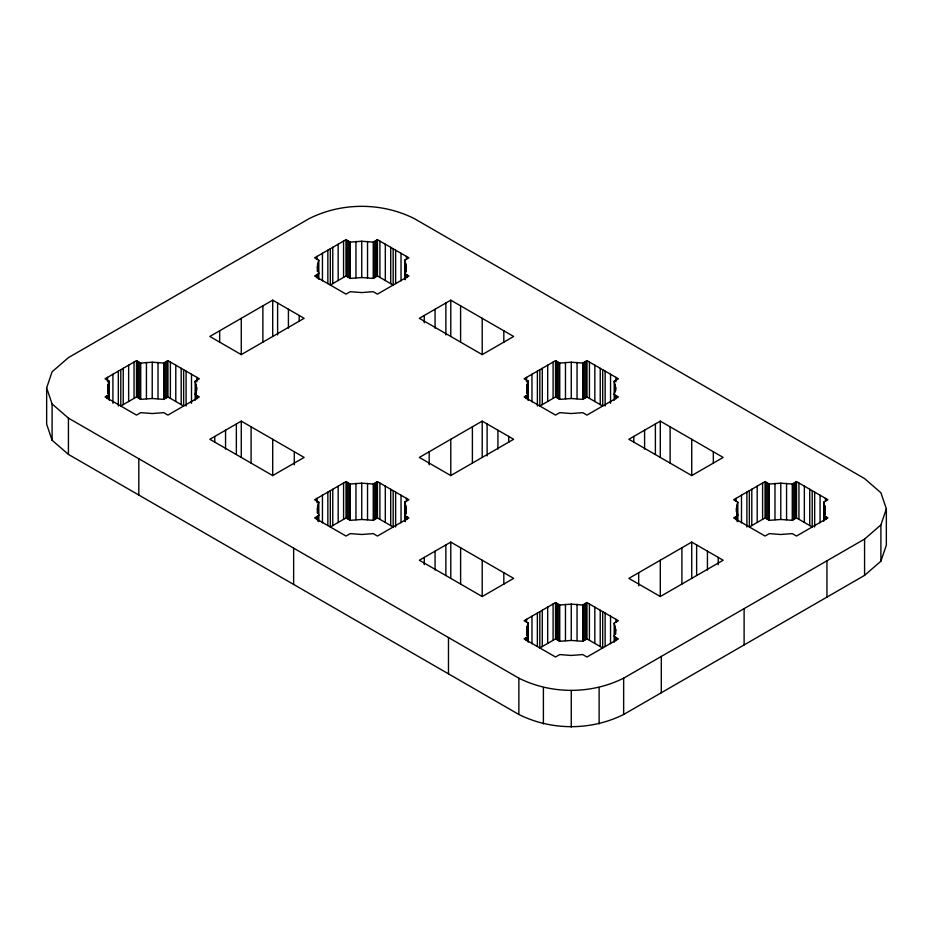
<?xml version="1.0" encoding="UTF-8"?>
<svg xmlns="http://www.w3.org/2000/svg" width="933" height="933" viewBox="0 0 933 933"><rect width="100%" height="100%" fill="white"/><g stroke="black" fill="none" stroke-linecap="round" stroke-linejoin="round"><path stroke-width="1.4" d="M107.785 393.668L108.158 384.524L109.289 381.224L105.079 378.798L136.51 360.651L140.72 363.077L152.219 362.214L163.73 363.077L167.94 360.651L199.359 378.798L195.16 381.224L195.16 400.315M195.16 381.224L196.665 387.871L195.16 394.507L199.359 396.933L167.94 415.08L163.73 412.654L152.231 413.529L140.72 412.654L136.51 415.092L105.079 396.945L109.301 394.507L107.785 387.86M317.302 271.258L317.675 263.561L318.806 260.26L314.596 257.835L346.015 239.688L350.237 242.125L361.736 241.25L373.247 242.125L377.457 239.688L408.887 257.835L404.677 260.26L404.677 279.364M317.302 513.185L317.675 505.488L318.806 502.187L314.608 499.761L346.038 481.615L350.237 484.04L361.736 483.177L373.247 484.04L377.445 481.615L408.876 499.761L404.677 502.187L404.677 521.279M404.677 260.26L406.182 266.908L404.677 273.556L408.876 275.981L377.445 294.128L373.247 291.691L361.736 292.565L350.237 291.691L346.038 294.128L314.608 275.981L318.806 273.556L317.302 266.908M404.677 502.187L406.182 508.835L404.677 515.471L408.887 517.908L377.457 536.055L373.247 533.618L361.736 534.481L350.237 533.618L346.015 536.055L314.596 517.908L318.806 515.471L317.302 508.835M526.818 393.679L527.192 384.524L528.323 381.224L524.113 378.798L555.543 360.651L559.753 363.077L571.264 362.214L582.763 363.077L586.974 360.651L618.404 378.798L614.194 381.224L614.182 400.315M526.818 635.606L527.192 626.451L528.323 623.151L524.113 620.725L555.543 602.578L559.742 605.004L571.253 604.141L582.752 605.004L586.962 602.578L618.381 620.725L614.182 623.151L614.194 642.242M614.194 381.224L615.698 387.86L614.182 394.507L618.404 396.945L586.974 415.092L582.752 412.654L571.253 413.529L559.742 412.654L555.543 415.08L524.113 396.933L528.323 394.507L526.818 387.871M614.182 623.151L615.698 629.798L614.194 636.434L618.404 638.872L586.974 657.007L582.763 654.581L571.264 655.444L559.742 654.581L555.532 657.007L524.101 638.872L528.323 636.434L526.818 629.798M736.335 511.739L736.708 505.488L737.828 502.187L733.63 499.761L765.06 481.615L769.259 484.04L780.781 483.177L792.269 484.04L796.49 481.603L827.909 499.75L823.699 502.187L823.699 521.279M823.699 502.187L825.215 508.835L823.699 515.471L827.909 517.908L796.479 536.055L792.269 533.618L780.769 534.492L769.259 533.618L765.06 536.043L733.63 517.897L737.828 515.471L736.335 508.835M46.65 387.871L52.096 371.789L68.424 357.619L309.348 218.52C341.921 202.274 381.562 202.274 414.135 218.52L864.576 478.582L880.904 492.752L886.35 508.835L886.35 545.129L880.904 561.211L864.576 575.369L623.652 714.48C591.079 730.726 551.438 730.726 518.865 714.48L68.424 454.406L52.096 440.248L46.65 424.165L46.65 387.871L52.096 403.954L52.096 440.248M880.904 561.211L880.904 524.917L886.35 508.835M52.096 403.954L68.424 418.112L518.865 678.174C551.438 694.42 591.079 694.42 623.652 678.174L864.576 539.076L880.904 524.917M241.274 318.316L241.274 354.61L304.135 318.316L272.704 300.169L209.843 336.463L241.274 354.61M183.638 369.725L183.638 406.018L167.94 396.957L163.73 399.382L152.219 398.508L140.72 399.382L136.51 396.945L120.789 406.018L120.789 369.725M393.166 248.761L393.166 285.055L377.457 275.981L373.247 278.419L361.736 277.544L350.237 278.419L346.015 275.981L330.317 285.055L330.317 248.761M241.274 421.133L209.843 439.28L272.693 475.573L304.123 457.427L241.274 421.133L241.274 457.427M482.209 354.61L513.64 336.463L450.779 300.169L419.349 318.316L482.209 354.61L482.209 318.316M482.209 421.133L419.36 457.427L450.779 475.562L513.64 439.28L482.209 421.133L482.209 457.427M393.166 490.688L393.166 526.993L377.445 517.92L373.247 520.346L361.736 519.471L350.237 520.346L346.038 517.92L330.317 526.993L330.317 490.688M602.695 369.725L602.695 406.018L586.974 396.945L582.763 399.382L571.264 398.508L559.753 399.382L555.543 396.957L539.834 406.03L539.834 369.725M450.779 542.096L419.36 560.243L482.209 596.537L513.64 578.378L450.779 542.096L450.779 578.39M660.296 421.133L628.865 439.28L691.726 475.573L723.157 457.427L660.296 421.133L660.296 457.427M691.726 542.096L628.865 578.378L660.296 596.525L723.157 560.232L691.726 542.096L691.726 578.39M602.683 611.651L602.683 647.957L586.962 638.872L582.752 641.298L571.253 640.435L559.742 641.298L555.543 638.872L539.822 647.957L539.822 611.651M812.211 490.688L812.211 526.982L796.49 517.908L792.269 520.334L780.781 519.471L769.259 520.346L765.06 517.92L749.351 526.982L749.351 490.688M864.576 539.076L864.576 575.369M826.941 560.815L826.941 597.108M825.81 516.695L825.81 519.599M825.46 498.339L825.46 501.243M825.215 508.835L825.215 514.643M824.842 505.488L824.842 515.074M824.364 515.856L824.364 520.206M820.06 495.213L820.06 522.807M814.661 492.099L814.661 526.947M809.751 489.265L809.751 525.571M804.351 486.151L804.351 522.445M798.94 483.026L798.94 519.319M796.49 481.603L796.49 517.908M795.826 481.988L795.826 518.281M794.38 482.827L794.38 519.121M792.933 483.656L792.933 519.961M792.269 484.04L792.269 520.334M786.566 483.387L786.566 519.693M780.781 483.177L780.781 519.471M774.985 483.387L774.985 519.693M769.259 484.04L769.259 520.346M768.605 483.667L768.605 519.961M767.159 482.827L767.159 519.133M765.713 481.999L765.713 518.293M765.06 481.615L765.06 517.92M762.599 483.037L762.599 519.331M757.199 486.151L757.199 522.445M751.8 489.265L751.8 525.571M746.89 492.099L746.89 526.947M744.114 608.631L744.114 644.925M741.49 495.225L741.49 522.807M737.828 502.187L737.828 521.279M737.175 506.164L737.175 511.972M737.175 515.856L737.175 521.664M736.708 505.488L736.708 515.657M736.09 498.339L736.09 501.243M735.729 516.684L735.729 519.588M718.235 557.398L718.235 564.663M713.325 451.747L713.325 463.363M707.436 551.158L707.436 570.04M696.636 544.93L696.636 575.416M691.726 439.28L691.726 475.573M681.906 547.764L681.906 584.058M670.116 426.801L670.116 463.106M661.299 656.447L661.299 692.741M660.296 560.232L660.296 596.537M655.386 423.967L655.386 454.464M644.586 430.206L644.586 449.076M638.685 572.71L638.685 585.784M633.775 436.446L633.775 442.254M623.652 678.174L623.652 714.48M616.293 395.732L616.293 398.636M616.293 637.647L616.293 640.551M615.943 377.375L615.943 381.737M615.932 619.302L615.932 622.206M615.698 387.86L615.698 390.764M615.698 629.798L615.698 634.148M615.313 384.524L615.313 391.778M615.325 626.451L615.325 633.705M614.847 394.892L614.847 399.242M614.847 636.819L614.847 641.169M610.544 374.261L610.544 403.301M610.532 616.188L610.532 643.77M605.144 371.136L605.144 405.983M605.132 613.074L605.132 646.464M600.234 368.302L600.234 404.607M600.222 610.24L600.222 646.534M599.114 687.609L599.114 723.903M594.834 365.188L594.834 401.482M594.822 607.115L594.822 643.408M589.434 362.062L589.434 398.368M589.411 604.001L589.411 640.295M586.974 360.651L586.974 396.945M586.962 602.578L586.962 638.872M586.321 361.024L586.321 397.33M586.297 602.951L586.297 639.257M584.863 361.864L584.863 398.158M584.863 603.791L584.863 640.085M583.417 362.704L583.417 398.997M583.417 604.619L583.417 640.924M582.763 363.077L582.763 399.382M582.752 605.004L582.752 641.298M577.049 362.424L577.049 398.729M577.049 604.351L577.049 640.656M571.264 362.214L571.264 398.508M571.253 604.141L571.253 640.435M571.264 690.747L571.264 727.052M565.468 362.424L565.468 398.729M565.468 604.351L565.468 640.656M559.753 363.077L559.753 399.382M559.742 605.004L559.742 641.298M559.089 362.704L559.089 398.997M559.089 604.619L559.089 640.924M557.642 361.864L557.642 398.169M557.642 603.791L557.642 640.085M556.208 361.036L556.208 397.33M556.196 602.951L556.196 639.257M555.543 360.651L555.543 396.957M555.543 602.578L555.543 638.872M553.094 362.074L553.094 398.368M553.094 604.001L553.094 640.295M547.694 365.188L547.694 401.493M547.683 607.115L547.683 643.408M543.403 687.609L543.403 723.903M542.295 368.313L542.295 404.607M542.283 610.24L542.283 646.534M537.385 371.147L537.385 405.995M537.373 613.074L537.373 646.464M531.973 374.261L531.973 401.855M531.973 616.188L531.973 643.77M528.323 381.224L528.323 400.315M528.323 623.151L528.323 642.021M527.658 380.851L527.658 399.721M527.658 622.766L527.658 641.647M527.192 384.524L527.192 393.236M527.192 626.451L527.192 635.163M526.574 377.387L526.574 381.737M526.574 619.302L526.574 622.206M526.224 395.72L526.224 398.624M526.212 637.647L526.212 640.551M518.865 678.174L518.865 714.48M508.73 436.446L508.73 442.254M503.82 330.795L503.82 342.411M503.82 572.71L503.82 584.326M497.93 430.206L497.93 449.076M487.119 423.967L487.119 455.91M482.209 560.243L482.209 596.537M472.39 426.801L472.39 463.106M460.599 305.837L460.599 342.143M460.61 547.764L460.61 584.058M450.779 300.169L450.779 336.475M450.779 439.28L450.779 475.573M448.481 637.542L448.481 673.836M445.869 303.003L445.869 334.947M445.869 544.93L445.869 575.416M435.07 309.243L435.07 328.124M435.07 551.17L435.07 570.04M429.18 451.747L429.18 464.821M424.258 315.482L424.258 322.736M424.27 557.398L424.27 564.663M406.776 274.769L406.776 277.672M406.776 516.684L406.776 519.588M406.438 256.412L406.438 259.316M406.426 498.35L406.426 501.254M406.182 266.908L406.182 271.258M406.182 508.835L406.182 513.185M405.808 263.561L405.808 272.273M405.797 505.488L405.797 514.2M405.33 259.887L405.33 279.737M405.33 501.814L405.33 521.664M401.027 253.298L401.027 280.88M401.027 495.225L401.027 522.818M395.627 250.172L395.627 283.574M395.627 492.111L395.627 526.958M390.717 247.338L390.717 283.632M390.717 489.277L390.717 525.571M385.317 244.224L385.317 280.518M385.306 486.151L385.306 522.457M379.918 241.099L379.918 277.404M379.906 483.037L379.906 519.331M377.457 239.688L377.457 275.981M377.445 481.615L377.445 517.92M376.804 240.073L376.804 276.366M376.792 481.999L376.792 518.293M375.358 240.901L375.358 277.206M375.346 482.827L375.346 519.133M373.911 241.74L373.911 278.034M373.9 483.667L373.9 519.961M373.247 242.125L373.247 278.419M373.247 484.04L373.247 520.346M367.532 241.46L367.532 277.766M367.532 483.387L367.532 519.693M361.736 241.25L361.736 277.544M361.736 483.177L361.736 519.471M355.951 241.46L355.951 277.766M355.951 483.387L355.951 519.693M350.237 242.125L350.237 278.419M350.237 484.04L350.237 520.346M349.572 241.74L349.572 278.034M349.583 483.667L349.583 519.961M348.126 240.901L348.126 277.206M348.137 482.827L348.137 519.133M346.679 240.073L346.679 276.366M346.691 481.999L346.691 518.293M346.015 239.688L346.015 275.981M346.038 481.615L346.038 517.92M343.566 241.099L343.566 277.404M343.577 483.037L343.577 519.331M338.166 244.224L338.166 280.518M338.178 486.151L338.178 522.457M332.766 247.338L332.766 283.644M332.766 489.277L332.766 525.571M327.856 250.172L327.856 283.574M327.856 492.111L327.856 525.501M322.456 253.298L322.456 280.88M322.456 495.225L322.456 522.818M318.806 260.26L318.806 279.364M318.806 502.187L318.806 521.279M318.153 273.929L318.153 278.291M318.153 515.856L318.153 521.664M317.675 263.561L317.675 270.827M317.675 505.488L317.675 512.742M317.045 256.412L317.045 259.316M317.057 498.35L317.057 502.7M316.707 274.769L316.707 277.672M316.695 516.684L316.695 519.588M299.225 315.482L299.225 321.29M294.303 451.747L294.303 464.821M293.638 548.149L293.638 584.443M288.414 309.243L288.414 328.124M277.614 303.003L277.614 334.947M272.704 300.169L272.704 336.475M272.693 439.28L272.693 475.573M262.884 305.837L262.884 342.143M251.094 426.801L251.094 463.106M236.364 423.967L236.364 454.453M225.553 430.206L225.553 449.076M219.663 330.795L219.663 342.411M214.753 436.446L214.753 442.254M197.26 395.72L197.26 398.624M196.91 377.387L196.91 381.737M196.665 387.871L196.665 390.775M196.292 384.524L196.292 394.682M195.813 385.201L195.813 391.009M195.813 394.892L195.813 399.242M191.498 374.261L191.498 403.301M186.099 371.147L186.099 405.995M181.189 368.313L181.189 404.607M175.789 365.188L175.789 401.493M170.389 362.074L170.389 398.368M167.94 360.651L167.94 396.957M167.275 361.036L167.275 397.33M165.829 361.864L165.829 398.169M164.395 362.704L164.395 398.997M163.73 363.077L163.73 399.382M158.015 362.424L158.015 398.729M152.219 362.214L152.219 398.508M146.434 362.424L146.434 398.729M140.72 363.077L140.72 399.382M140.067 362.704L140.067 398.997M138.807 458.744L138.807 495.05M138.609 361.864L138.609 398.158M137.163 361.024L137.163 397.33M136.51 360.651L136.51 396.945M134.049 362.062L134.049 398.368M128.649 365.188L128.649 401.482M123.238 368.302L123.238 404.607M118.328 371.136L118.328 405.983M112.928 374.261L112.928 403.301M109.289 381.224L109.301 400.315M108.636 394.892L108.636 399.242M108.158 384.524L108.158 393.236M107.54 377.375L107.54 381.737M107.19 395.732L107.19 398.636M68.424 418.112L68.424 454.406"/></g></svg>
